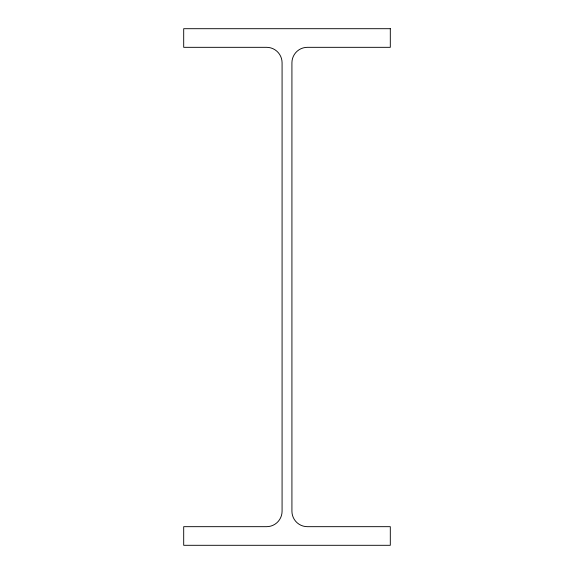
<?xml version="1.0" encoding="UTF-8"?>
<svg xmlns="http://www.w3.org/2000/svg" width="574" height="574" viewBox="0 0 574 574"><rect width="100%" height="100%" fill="white"/><g stroke="black" fill="none" stroke-linecap="round" stroke-linejoin="round"><path stroke-width="0.86" d="M390.306 28.7L183.694 28.7L183.694 47.326L266.601 47.326A15.476 15.476 0 0 1 282.078 62.81L282.078 511.19A15.476 15.476 0 0 1 266.601 526.674L183.694 526.674L183.694 545.3L390.306 545.3L390.306 526.674L307.399 526.674A15.476 15.476 0 0 1 291.922 511.19L291.922 62.81A15.476 15.476 0 0 1 307.399 47.326L390.306 47.326L390.306 28.7"/></g></svg>
